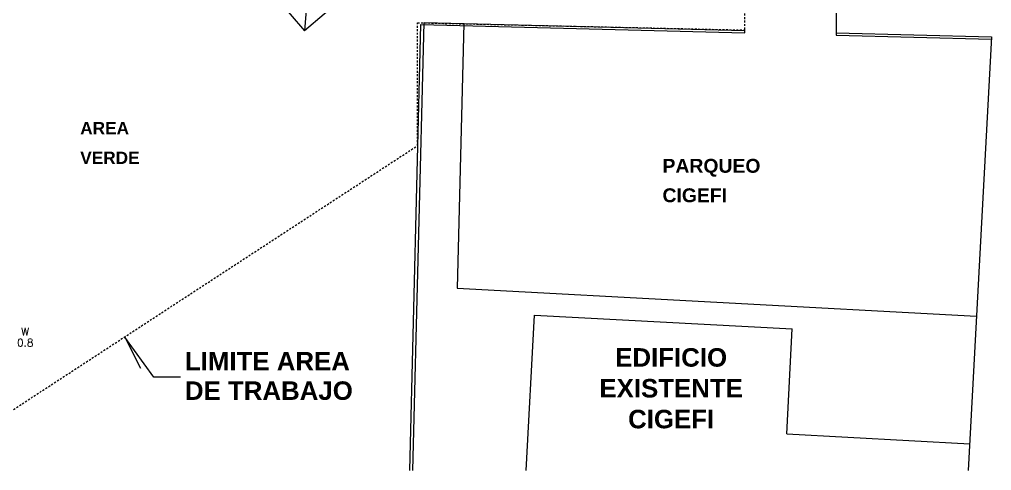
# Model space of a CAD drawing. Extents: x 146 to 670, y 614 to 806.
# Drawn here: x 375.5 to 438.6, y 668.5 to 697.7 of the extents above; entities that cross this region are included whole.
import ezdxf

# ---------------------------------------------------------------- set-up
doc = ezdxf.new("R2010")
doc.units = 0
doc.header["$LTSCALE"] = 0.5
doc.header["$MEASUREMENT"] = 0
for name, pattern in [('DASHED2', [0.375, 0.25, -0.125]), ('DASHEDX2', [1.5, 1, -0.5]), ('HIDDEN2', [0.1875, 0.125, -0.0625])]:
    doc.linetypes.add(name, pattern=pattern)
for name, color, linetype in [('2', 1, 'CONTINUOUS'), ('9', 1, 'DASHED2'), ('ACERA', 5, 'CONTINUOUS'), ('EDIF', 7, 'CONTINUOUS'), ('ESPALDA-CORDON', 3, 'DASHEDX2'), ('PLUMA2', 1, 'CONTINUOUS'), ('talud', 5, 'CONTINUOUS'), ('TOMAS', 4, 'HIDDEN2')]:
    doc.layers.add(name, color=color, linetype=linetype)
doc.styles.add('ALR4', font='sanssb__.ttf')
doc.styles.add('romans', font='romans.shx')

msp = doc.modelspace()

# ---------------------------------------------------------------- linework, layer by layer
at = {"layer": '2'}
msp.add_lwpolyline([(385.909, 674.513), (384.174, 674.513), (382.294, 677.115), (383.306, 675.091)], dxfattribs=at)
at = {"layer": '9', "color": 2}
for p, q in [((422.55, 696.845, -1221.5), (422.304, 718.599, -1221.5)), ((401.297, 689.535), (401.297, 697.505)), ((401.297, 697.505), (422.582, 697.032)), ((370.743, 669.589, -1221.5), (401.297, 689.535))]:
    msp.add_line(p, q, dxfattribs=at)
at = {"layer": 'ACERA', "color": 6}
for p, q in [((404.298, 697.463, -1221.5), (403.865, 680.279, -1221.5)), ((403.865, 680.279, -1221.5), (437.582, 678.472, -1221.5))]:
    msp.add_line(p, q, dxfattribs=at)
at = {"layer": 'EDIF', "color": 10, "linetype": 'Continuous'}
for p, q in [((438.553, 696.582, -1221.5), (437.044, 668.451, -1221.5)), ((408.344, 668.451, -1221.5), (408.885, 678.54, -1221.5)), ((408.885, 678.54, -1221.5), (425.62, 677.643, -1221.5)), ((425.255, 670.833, -1221.5), (425.62, 677.643, -1221.5)), ((425.255, 670.833, -1221.5), (437.138, 670.195, -1221.5))]:
    msp.add_line(p, q, dxfattribs=at)
at = {"layer": 'ESPALDA-CORDON', "linetype": 'Continuous'}
msp.add_line((428.351, 718.73, -1221.5), (428.474, 696.693, -1221.5), dxfattribs=at)
at = {"layer": 'PLUMA2'}
for p, q in [((400.793, 668.451, -1221.5), (401.513, 697.386, -1221.5)), ((400.997, 668.451, -1221.5), (401.721, 697.529, -1221.5)), ((401.513, 697.386, -1221.5), (422.55, 696.845, -1221.5)), ((401.721, 697.529, -1221.5), (422.549, 696.994, -1221.5)), ((428.473, 696.841, -1221.5), (438.553, 696.582, -1221.5)), ((428.474, 696.693, -1221.5), (438.545, 696.434, -1221.5))]:
    msp.add_line(p, q, dxfattribs=at)
at = {"layer": 'talud'}
for p in [(414.589, 714.611, -1221.5), (388.588, 703.268, -1221.5), (394.186, 699.799, -1221.5)]:
    msp.add_line(p, (393.966, 696.979, -1221.5), dxfattribs=at)

# ---------------------------------------------------------------- texts
at = {"layer": '2', "style": 'ALR4'}
for s, height, p in [('AREA', 0.8, (379.402, 690.269)), ('VERDE', 0.8, (379.402, 688.342)), ('PARQUEO', 0.9, (417.195, 687.773)), ('CIGEFI', 0.9, (417.195, 685.862)), ('LIMITE AREA', 1.2, (386.198, 674.947)), ('DE TRABAJO', 1.2, (386.198, 673.036))]:
    msp.add_text(s, height=height, dxfattribs=at).set_placement(p)
at = {"layer": '2', "insert": (417.757, 676.392, -1221.5), "char_height": 1.2, "width": 33.67, "attachment_point": 2, "style": 'ALR4'}
msp.add_mtext('EDIFICIO\\PEXISTENTE\\PCIGEFI', dxfattribs=at)
at = {"layer": 'TOMAS', "color": 3, "style": 'romans'}
for s, p in [('W', (375.564, 677.216)), ('0.8', (375.3, 676.5))]:
    msp.add_text(s, height=0.5, dxfattribs=at).set_placement(p)

doc.saveas('drawing.dxf')
